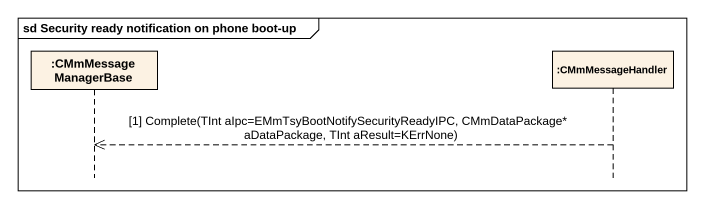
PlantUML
@startuml
mainframe sd Security ready notification on phone boot-up
hide footbox
participant ":CMmMessageManagerBase" as CMmMessageManagerBase
participant ":CMmMessageHandler" as CMmMessageHandler

CMmMessageHandler -->> CMmMessageManagerBase : [1] Complete(TInt aIpc=EMmTsyBootNotifySecurityReadyIPC, CMmDataPackage* aDataPackage, TInt aResult=KErrNone)
@enduml
